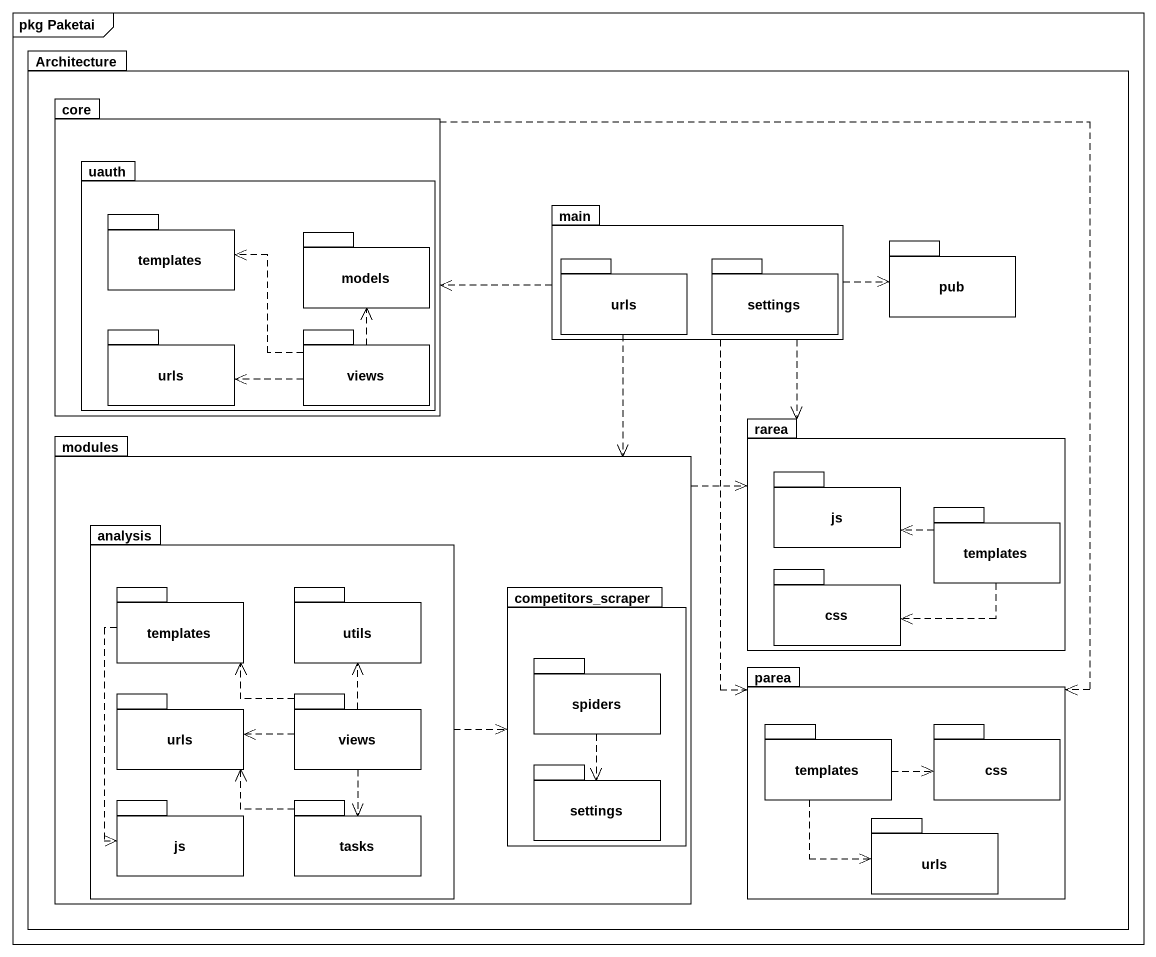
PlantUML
@startuml
mainframe pkg Paketai
package Architecture {
  package core {
    package uauth {
      package templates {
      }
      package models {
      }
      package "urls" as urls_2 {
      }
      package views {
      }
    }
  }
  package main {
    package urls {
    }
    package settings {
    }
  }
  package pub {
  }
  package modules {
    package analysis {
      package "templates" as templates_3 {
      }
      package utils {
      }
      package "urls" as urls_3 {
      }
      package "views" as views_2 {
      }
      package "js" as js_2 {
      }
      package tasks {
      }
    }
    package competitors_scraper {
      package spiders {
      }
      package "settings" as settings_2 {
      }
    }
  }
  package rarea {
    package js {
    }
    package "templates" as templates_2 {
    }
    package css {
    }
  }
  package parea {
    package "templates" as templates_4 {
    }
    package "css" as css_2 {
    }
    package "urls" as urls_4 {
    }
  }
}
core ..> parea
main .left.> core
main .right.> pub
main ..> rarea
main ..> parea
urls ..> modules
views .left.> templates
views .up.> models
views .left.> urls_2
modules .right.> rarea
analysis .right.> competitors_scraper
templates_2 .left.> js
templates_2 .left.> css
templates_3 ..> js_2
views_2 .up.> templates_3
views_2 .up.> utils
views_2 .left.> urls_3
views_2 ..> tasks
spiders ..> settings_2
templates_4 .right.> css_2
templates_4 ..> urls_4
tasks .up.> urls_3
@enduml
